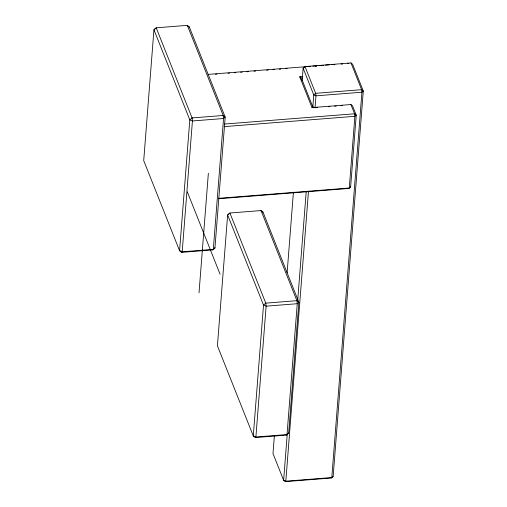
<?xml version="1.0" encoding="UTF-8"?>
<svg xmlns="http://www.w3.org/2000/svg" width="507" height="507" viewBox="0 0 507 507"><rect width="100%" height="100%" fill="white"/><g stroke="black" fill="none" stroke-linecap="round" stroke-linejoin="round"><path stroke-width="0.76" d="M199.023 292.805L208.364 173.312M214.949 247.948L225.184 117.104L189.314 26.972L187.33 25.35L156.207 27.809L153.944 29.767L143.715 160.605L179.579 250.737L181.563 252.359L212.687 249.907L214.949 247.948L212.687 249.907M274.407 435.38L272.988 453.543L283.635 480.294L285.289 481.65L331.267 478.019L333.156 476.39L363.285 91.038L352.644 64.288L350.99 62.931L305.005 66.563L303.123 68.192L302.134 80.828M287.127 272.715L293.426 192.172M287.279 433.707L283.635 480.294L285.815 481.187L331.793 477.556L333.156 476.39M297.71 300.258L306.234 191.285M312.781 107.579L313.77 94.948L303.123 68.192L305.005 66.563L315.652 93.313L315.943 95.836L315.018 107.68M288.654 433.149L298.883 302.305L263.013 212.173L261.035 210.551L229.905 213.01L227.643 214.968L217.414 345.806L253.285 435.938L255.262 437.56L286.392 435.107L288.654 433.149L286.392 435.107M308.471 191.38L285.815 481.187L285.289 481.65M218.688 198.731L348.753 188.471L350.641 186.836L356.244 115.14L352.561 105.881L350.907 104.531L312.001 107.598L299.719 76.734L302.831 76.487M334.411 64.864L334.937 64.402L331.787 64.649M348.753 188.471L350.641 186.836M255.262 437.56L255.896 437.002L287.019 434.55L297.254 303.712L296.899 300.683L261.035 210.551M331.267 478.019L331.793 477.556L361.928 92.204L361.637 89.682L350.99 62.931M315.012 107.782L312.832 106.895L312.001 107.598L314.258 107.738M208.028 74.415L304.986 66.766M306.564 66.639L310.506 66.328M312.87 66.144L316.812 65.834M319.176 65.644L323.117 65.333M325.481 65.15L329.423 64.839M309.156 66.658L310.715 66.531M315.392 66.164L316.951 66.043M321.628 65.676L323.187 65.549M341.11 64.136L342.669 64.015M347.346 63.641L348.905 63.521M215.386 74.256L216.964 74.136M227.998 73.261L229.576 73.141M234.304 72.767L235.882 72.64M240.61 72.267L242.188 72.146M246.915 71.772L248.493 71.645M254.013 71.208L255.585 71.088M266.625 70.213L268.203 70.093M272.931 69.719L274.509 69.592M279.237 69.218L280.815 69.098M285.542 68.724L287.12 68.597M315.798 107.725L317.369 107.598M328.371 106.73L329.943 106.603M334.664 106.236L336.236 106.109M340.951 105.735L342.523 105.614M224.531 124.05L354.596 113.79L356.244 115.14L354.887 116.312L224.037 126.636M218.428 198.332L349.279 188.002L354.887 116.312L354.596 113.79L350.907 104.531M188.008 26.44L189.314 26.972M261.054 211.375L263.013 212.173M302.273 78.224L299.719 76.734L302.191 80.144L312.832 106.895M187.33 25.35L223.2 115.482L223.549 118.511L213.32 249.349L182.197 251.802L179.579 250.737L189.814 119.899L153.944 29.767L156.207 27.809L192.077 117.935L192.426 120.964L182.197 251.802L181.563 252.359L180.98 250.895M187.317 191.9L220.07 274.211M263.513 305.1L253.285 435.938L255.896 437.002L266.124 306.165L265.776 303.142L229.905 213.01L227.643 214.968L263.513 305.1L266.124 306.165L297.254 303.712L298.883 302.305L296.899 300.683L265.776 303.142L263.513 305.1M192.077 117.935L189.814 119.899L192.426 120.964L223.549 118.511L225.184 117.104L223.2 115.482L192.077 117.935M315.652 93.313L313.77 94.948L315.943 95.836L361.928 92.204L363.285 91.038L361.637 89.682L315.652 93.313"/></g></svg>
